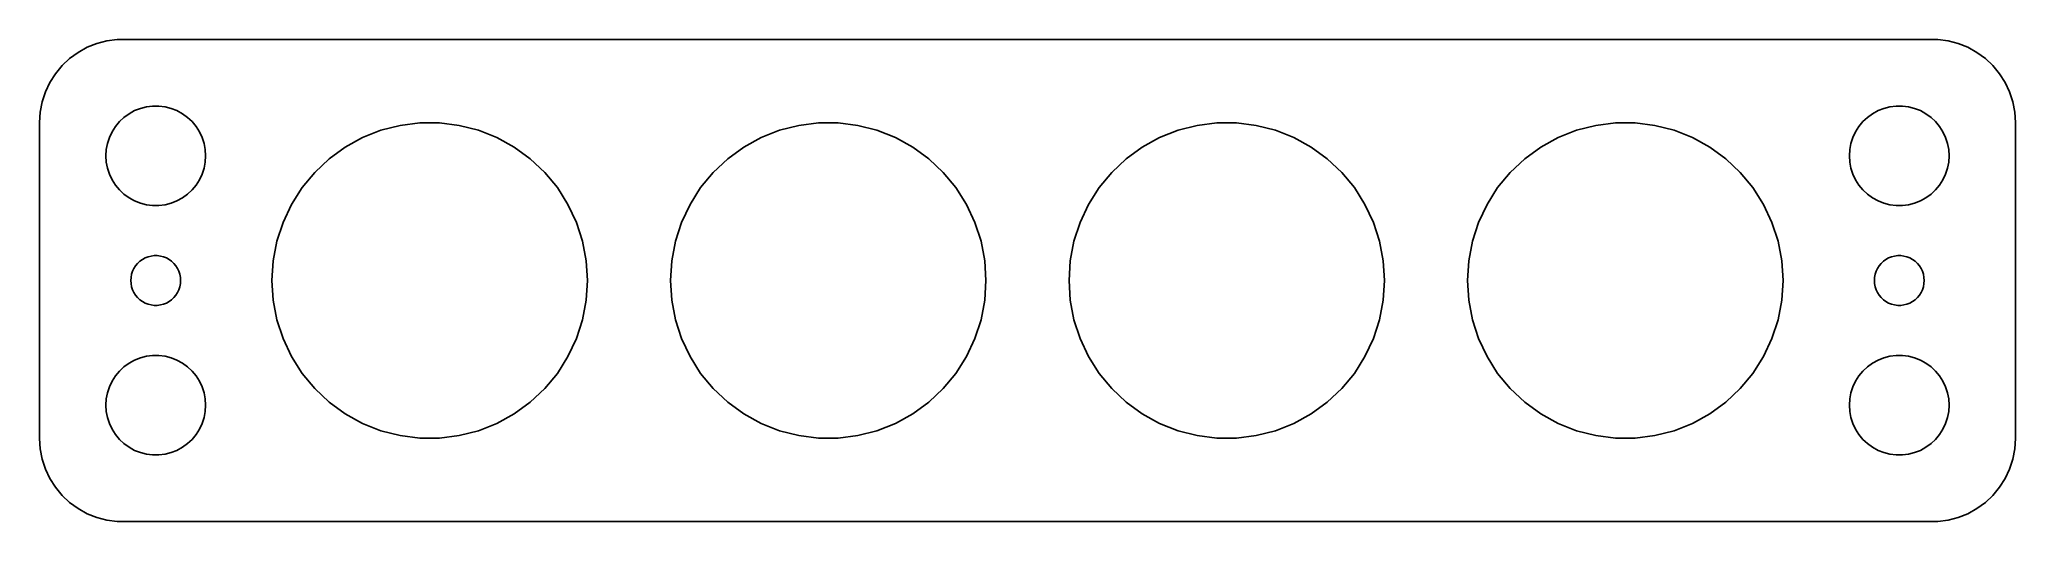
# Model space of a CAD drawing. Header units: metres. Extents: x -60 to 60, y 25 to 53.
import ezdxf

# ---------------------------------------------------------------- set-up
doc = ezdxf.new("R2010")
doc.units = ezdxf.units.M

msp = doc.modelspace()

# ---------------------------------------------------------------- linework, layer by layer
for p, q in [((-57.1791, 52.7216), (-57.6871, 52.3526)), ((-56.6289, 53.0241), (-57.1791, 52.7216)), ((-56.0451, 53.2553), (-56.6289, 53.0241)), ((-55.4369, 53.4114), (-56.0451, 53.2553)), ((-54.8139, 53.4901), (-55.4369, 53.4114)), ((54.8139, 53.4901), (-54.8139, 53.4901)), ((55.4369, 53.4114), (54.8139, 53.4901)), ((56.0451, 53.2553), (55.4369, 53.4114)), ((56.6289, 53.0241), (56.0451, 53.2553)), ((57.1791, 52.7216), (56.6289, 53.0241)), ((57.6871, 52.3526), (57.1791, 52.7216)), ((-58.5451, 51.4389), (-58.8815, 50.9088)), ((-58.1448, 51.9227), (-58.5451, 51.4389)), ((-57.6871, 52.3526), (-58.1448, 51.9227)), ((58.1448, 51.9227), (57.6871, 52.3526)), ((58.5451, 51.4389), (58.1448, 51.9227)), ((58.8815, 50.9088), (58.5451, 51.4389)), ((-59.1489, 50.3406), (-59.3429, 49.7434)), ((-58.8815, 50.9088), (-59.1489, 50.3406)), ((59.1489, 50.3406), (58.8815, 50.9088)), ((59.3429, 49.7434), (59.1489, 50.3406)), ((-59.4606, 49.1267), (-59.5, 48.5)), ((-59.3429, 49.7434), (-59.4606, 49.1267)), ((-54.6869, 48.5536), (-54.4123, 48.8115)), ((-54.4123, 48.8115), (-54.1075, 49.033)), ((-54.1075, 49.033), (-53.7773, 49.2145)), ((-53.7773, 49.2145), (-53.427, 49.3532)), ((-53.427, 49.3532), (-53.0621, 49.4469)), ((-53.0621, 49.4469), (-52.6884, 49.4941)), ((-52.6884, 49.4941), (-52.3116, 49.4941)), ((-52.3116, 49.4941), (-51.9379, 49.4469)), ((-51.9379, 49.4469), (-51.5729, 49.3532)), ((-51.5729, 49.3532), (-51.2227, 49.2145)), ((-51.2227, 49.2145), (-50.8925, 49.033)), ((-50.8925, 49.033), (-50.5877, 48.8115)), ((-50.5877, 48.8115), (-50.3131, 48.5536)), ((50.3131, 48.5536), (50.5877, 48.8115)), ((50.5877, 48.8115), (50.8925, 49.033)), ((50.8925, 49.033), (51.2227, 49.2145)), ((51.2227, 49.2145), (51.5729, 49.3532)), ((51.5729, 49.3532), (51.9379, 49.4469)), ((51.9379, 49.4469), (52.3116, 49.4941)), ((52.3116, 49.4941), (52.6884, 49.4941)), ((52.6884, 49.4941), (53.0621, 49.4469)), ((53.0621, 49.4469), (53.427, 49.3532)), ((53.427, 49.3532), (53.7773, 49.2145)), ((53.7773, 49.2145), (54.1075, 49.033)), ((54.1075, 49.033), (54.4123, 48.8115)), ((54.4123, 48.8115), (54.6869, 48.5536)), ((59.4606, 49.1267), (59.3429, 49.7434)), ((59.5, 48.5), (59.4606, 49.1267)), ((-59.5, 48.5), (-59.5, 29.5)), ((-55.4057, 47.2461), (-55.2893, 47.6044)), ((-55.2893, 47.6044), (-55.1289, 47.9453)), ((-55.1289, 47.9453), (-54.927, 48.2634)), ((-54.927, 48.2634), (-54.6869, 48.5536)), ((-50.3131, 48.5536), (-50.0729, 48.2634)), ((-50.0729, 48.2634), (-49.8711, 47.9453)), ((-49.8711, 47.9453), (-49.7107, 47.6044)), ((-49.7107, 47.6044), (-49.5942, 47.2461)), ((-40.0449, 47.5959), (-38.9357, 48.035)), ((-38.9357, 48.035), (-37.7801, 48.3317)), ((-37.7801, 48.3317), (-36.5965, 48.4812)), ((-36.5965, 48.4812), (-35.4035, 48.4812)), ((-35.4035, 48.4812), (-34.2199, 48.3317)), ((-34.2199, 48.3317), (-33.0643, 48.035)), ((-33.0643, 48.035), (-31.9551, 47.5959)), ((-16.0449, 47.5959), (-14.9357, 48.035)), ((-14.9357, 48.035), (-13.7801, 48.3317)), ((-13.7801, 48.3317), (-12.5965, 48.4812)), ((-12.5965, 48.4812), (-11.4035, 48.4812)), ((-11.4035, 48.4812), (-10.2199, 48.3317)), ((-10.2199, 48.3317), (-9.06433, 48.035)), ((-9.06433, 48.035), (-7.95509, 47.5959)), ((7.95509, 47.5959), (9.06433, 48.035)), ((9.06433, 48.035), (10.2199, 48.3317)), ((10.2199, 48.3317), (11.4035, 48.4812)), ((11.4035, 48.4812), (12.5965, 48.4812)), ((12.5965, 48.4812), (13.7801, 48.3317)), ((13.7801, 48.3317), (14.9357, 48.035)), ((14.9357, 48.035), (16.0449, 47.5959)), ((31.9551, 47.5959), (33.0643, 48.035)), ((33.0643, 48.035), (34.2199, 48.3317)), ((34.2199, 48.3317), (35.4035, 48.4812)), ((35.4035, 48.4812), (36.5965, 48.4812)), ((36.5965, 48.4812), (37.7801, 48.3317)), ((37.7801, 48.3317), (38.9357, 48.035)), ((38.9357, 48.035), (40.0449, 47.5959)), ((49.5942, 47.2461), (49.7107, 47.6044)), ((49.7107, 47.6044), (49.8711, 47.9453)), ((49.8711, 47.9453), (50.0729, 48.2634)), ((50.0729, 48.2634), (50.3131, 48.5536)), ((54.6869, 48.5536), (54.927, 48.2634)), ((54.927, 48.2634), (55.1289, 47.9453)), ((55.1289, 47.9453), (55.2893, 47.6044)), ((55.2893, 47.6044), (55.4057, 47.2461)), ((59.5, 29.5), (59.5, 48.5)), ((-55.5, 46.5), (-55.4763, 46.876)), ((-55.4763, 46.124), (-55.5, 46.5)), ((-55.4763, 46.876), (-55.4057, 47.2461)), ((-49.5942, 47.2461), (-49.5237, 46.876)), ((-49.5237, 46.876), (-49.5, 46.5)), ((-49.5, 46.5), (-49.5237, 46.124)), ((-42.0555, 46.3199), (-41.0903, 47.0211)), ((-41.0903, 47.0211), (-40.0449, 47.5959)), ((-31.9551, 47.5959), (-30.9096, 47.0211)), ((-30.9096, 47.0211), (-29.9445, 46.3199)), ((-18.0555, 46.3199), (-17.0903, 47.0211)), ((-17.0903, 47.0211), (-16.0449, 47.5959)), ((-7.95509, 47.5959), (-6.90964, 47.0211)), ((-6.90964, 47.0211), (-5.94446, 46.3199)), ((5.94446, 46.3199), (6.90964, 47.0211)), ((6.90964, 47.0211), (7.95509, 47.5959)), ((16.0449, 47.5959), (17.0903, 47.0211)), ((17.0903, 47.0211), (18.0555, 46.3199)), ((29.9445, 46.3199), (30.9096, 47.0211)), ((30.9096, 47.0211), (31.9551, 47.5959)), ((40.0449, 47.5959), (41.0903, 47.0211)), ((41.0903, 47.0211), (42.0555, 46.3199)), ((49.5, 46.5), (49.5237, 46.876)), ((49.5237, 46.124), (49.5, 46.5)), ((49.5237, 46.876), (49.5942, 47.2461)), ((55.4057, 47.2461), (55.4763, 46.876)), ((55.4763, 46.876), (55.5, 46.5)), ((55.5, 46.5), (55.4763, 46.124)), ((-55.4057, 45.7539), (-55.4763, 46.124)), ((-55.2893, 45.3956), (-55.4057, 45.7539)), ((-55.1289, 45.0547), (-55.2893, 45.3956)), ((-49.7107, 45.3956), (-49.8711, 45.0547)), ((-49.5942, 45.7539), (-49.7107, 45.3956)), ((-49.5237, 46.124), (-49.5942, 45.7539)), ((-43.6857, 44.584), (-42.9252, 45.5032)), ((-42.9252, 45.5032), (-42.0555, 46.3199)), ((-29.9445, 46.3199), (-29.0748, 45.5032)), ((-29.0748, 45.5032), (-28.3143, 44.584)), ((-19.6857, 44.584), (-18.9252, 45.5032)), ((-18.9252, 45.5032), (-18.0555, 46.3199)), ((-5.94446, 46.3199), (-5.07478, 45.5032)), ((-5.07478, 45.5032), (-4.31433, 44.584)), ((4.31433, 44.584), (5.07478, 45.5032)), ((5.07478, 45.5032), (5.94446, 46.3199)), ((18.0555, 46.3199), (18.9252, 45.5032)), ((18.9252, 45.5032), (19.6857, 44.584)), ((28.3143, 44.584), (29.0748, 45.5032)), ((29.0748, 45.5032), (29.9445, 46.3199)), ((42.0555, 46.3199), (42.9252, 45.5032)), ((42.9252, 45.5032), (43.6857, 44.584)), ((49.5942, 45.7539), (49.5237, 46.124)), ((49.7107, 45.3956), (49.5942, 45.7539)), ((49.8711, 45.0547), (49.7107, 45.3956)), ((55.2893, 45.3956), (55.1289, 45.0547)), ((55.4057, 45.7539), (55.2893, 45.3956)), ((55.4763, 46.124), (55.4057, 45.7539)), ((-54.927, 44.7366), (-55.1289, 45.0547)), ((-54.6869, 44.4464), (-54.927, 44.7366)), ((-54.4123, 44.1884), (-54.6869, 44.4464)), ((-54.1075, 43.967), (-54.4123, 44.1884)), ((-50.5877, 44.1884), (-50.8925, 43.967)), ((-50.3131, 44.4464), (-50.5877, 44.1884)), ((-50.0729, 44.7366), (-50.3131, 44.4464)), ((-49.8711, 45.0547), (-50.0729, 44.7366)), ((-44.3249, 43.5766), (-43.6857, 44.584)), ((-28.3143, 44.584), (-27.6751, 43.5766)), ((-20.3249, 43.5766), (-19.6857, 44.584)), ((-4.31433, 44.584), (-3.67508, 43.5766)), ((3.67508, 43.5766), (4.31433, 44.584)), ((19.6857, 44.584), (20.3249, 43.5766)), ((27.6751, 43.5766), (28.3143, 44.584)), ((43.6857, 44.584), (44.3249, 43.5766)), ((50.0729, 44.7366), (49.8711, 45.0547)), ((50.3131, 44.4464), (50.0729, 44.7366)), ((50.5877, 44.1884), (50.3131, 44.4464)), ((50.8925, 43.967), (50.5877, 44.1884)), ((54.4123, 44.1884), (54.1075, 43.967)), ((54.6869, 44.4464), (54.4123, 44.1884)), ((54.927, 44.7366), (54.6869, 44.4464)), ((55.1289, 45.0547), (54.927, 44.7366)), ((-53.7773, 43.7855), (-54.1075, 43.967)), ((-53.427, 43.6468), (-53.7773, 43.7855)), ((-53.0621, 43.5531), (-53.427, 43.6468)), ((-52.6884, 43.5059), (-53.0621, 43.5531)), ((-52.3116, 43.5059), (-52.6884, 43.5059)), ((-51.9379, 43.5531), (-52.3116, 43.5059)), ((-51.5729, 43.6468), (-51.9379, 43.5531)), ((-51.2227, 43.7855), (-51.5729, 43.6468)), ((-50.8925, 43.967), (-51.2227, 43.7855)), ((-44.8329, 42.4972), (-44.3249, 43.5766)), ((-27.6751, 43.5766), (-27.1671, 42.4972)), ((-20.8329, 42.4972), (-20.3249, 43.5766)), ((-3.67508, 43.5766), (-3.16711, 42.4972)), ((3.16711, 42.4972), (3.67508, 43.5766)), ((20.3249, 43.5766), (20.8329, 42.4972)), ((27.1671, 42.4972), (27.6751, 43.5766)), ((44.3249, 43.5766), (44.8329, 42.4972)), ((51.2227, 43.7855), (50.8925, 43.967)), ((51.5729, 43.6468), (51.2227, 43.7855)), ((51.9379, 43.5531), (51.5729, 43.6468)), ((52.3116, 43.5059), (51.9379, 43.5531)), ((52.6884, 43.5059), (52.3116, 43.5059)), ((53.0621, 43.5531), (52.6884, 43.5059)), ((53.427, 43.6468), (53.0621, 43.5531)), ((53.7773, 43.7855), (53.427, 43.6468)), ((54.1075, 43.967), (53.7773, 43.7855)), ((-45.2015, 41.3625), (-44.8329, 42.4972)), ((-27.1671, 42.4972), (-26.7984, 41.3625)), ((-21.2015, 41.3625), (-20.8329, 42.4972)), ((-3.16711, 42.4972), (-2.79845, 41.3625)), ((2.79845, 41.3625), (3.16711, 42.4972)), ((20.8329, 42.4972), (21.2015, 41.3625)), ((26.7984, 41.3625), (27.1671, 42.4972)), ((44.8329, 42.4972), (45.2015, 41.3625)), ((-52.9635, 40.4266), (-52.7811, 40.4734)), ((-52.7811, 40.4734), (-52.5942, 40.497)), ((-52.5942, 40.497), (-52.4058, 40.497)), ((-52.4058, 40.497), (-52.2189, 40.4734)), ((-52.2189, 40.4734), (-52.0365, 40.4266)), ((-45.4251, 40.1907), (-45.2015, 41.3625)), ((-26.7984, 41.3625), (-26.5749, 40.1907)), ((-21.4251, 40.1907), (-21.2015, 41.3625)), ((-2.79845, 41.3625), (-2.57491, 40.1907)), ((2.57491, 40.1907), (2.79845, 41.3625)), ((21.2015, 41.3625), (21.4251, 40.1907)), ((26.5749, 40.1907), (26.7984, 41.3625)), ((45.2015, 41.3625), (45.4251, 40.1907)), ((52.0365, 40.4266), (52.2189, 40.4734)), ((52.2189, 40.4734), (52.4058, 40.497)), ((52.4058, 40.497), (52.5942, 40.497)), ((52.5942, 40.497), (52.7811, 40.4734)), ((52.7811, 40.4734), (52.9635, 40.4266)), ((-53.9882, 39.188), (-53.9529, 39.373)), ((-53.9529, 39.373), (-53.8947, 39.5522)), ((-53.8947, 39.5522), (-53.8145, 39.7226)), ((-53.8145, 39.7226), (-53.7135, 39.8817)), ((-53.7135, 39.8817), (-53.5934, 40.0268)), ((-53.5934, 40.0268), (-53.4561, 40.1558)), ((-53.4561, 40.1558), (-53.3037, 40.2665)), ((-53.3037, 40.2665), (-53.1387, 40.3572)), ((-53.1387, 40.3572), (-52.9635, 40.4266)), ((-52.0365, 40.4266), (-51.8613, 40.3572)), ((-51.8613, 40.3572), (-51.6963, 40.2665)), ((-51.6963, 40.2665), (-51.5439, 40.1558)), ((-51.5439, 40.1558), (-51.4065, 40.0268)), ((-51.4065, 40.0268), (-51.2865, 39.8817)), ((-51.2865, 39.8817), (-51.1855, 39.7226)), ((-51.1855, 39.7226), (-51.1053, 39.5522)), ((-51.1053, 39.5522), (-51.0471, 39.373)), ((-51.0471, 39.373), (-51.0118, 39.188)), ((-45.5, 39), (-45.4251, 40.1907)), ((-26.5749, 40.1907), (-26.5, 39)), ((-21.5, 39), (-21.4251, 40.1907)), ((-2.57491, 40.1907), (-2.5, 39)), ((2.5, 39), (2.57491, 40.1907)), ((21.4251, 40.1907), (21.5, 39)), ((26.5, 39), (26.5749, 40.1907)), ((45.4251, 40.1907), (45.5, 39)), ((51.0118, 39.188), (51.0471, 39.373)), ((51.0471, 39.373), (51.1053, 39.5522)), ((51.1053, 39.5522), (51.1855, 39.7226)), ((51.1855, 39.7226), (51.2865, 39.8817)), ((51.2865, 39.8817), (51.4065, 40.0268)), ((51.4065, 40.0268), (51.5439, 40.1558)), ((51.5439, 40.1558), (51.6963, 40.2665)), ((51.6963, 40.2665), (51.8613, 40.3572)), ((51.8613, 40.3572), (52.0365, 40.4266)), ((52.9635, 40.4266), (53.1387, 40.3572)), ((53.1387, 40.3572), (53.3037, 40.2665)), ((53.3037, 40.2665), (53.4561, 40.1558)), ((53.4561, 40.1558), (53.5934, 40.0268)), ((53.5934, 40.0268), (53.7135, 39.8817)), ((53.7135, 39.8817), (53.8145, 39.7226)), ((53.8145, 39.7226), (53.8947, 39.5522)), ((53.8947, 39.5522), (53.9529, 39.373)), ((53.9529, 39.373), (53.9882, 39.188)), ((-54, 39), (-53.9882, 39.188)), ((-53.9882, 38.812), (-54, 39)), ((-53.9529, 38.627), (-53.9882, 38.812)), ((-53.8947, 38.4478), (-53.9529, 38.627)), ((-53.8145, 38.2774), (-53.8947, 38.4478)), ((-53.7135, 38.1183), (-53.8145, 38.2774)), ((-53.5934, 37.9732), (-53.7135, 38.1183)), ((-51.2865, 38.1183), (-51.4065, 37.9732)), ((-51.1855, 38.2774), (-51.2865, 38.1183)), ((-51.1053, 38.4478), (-51.1855, 38.2774)), ((-51.0471, 38.627), (-51.1053, 38.4478)), ((-51.0118, 38.812), (-51.0471, 38.627)), ((-51.0118, 39.188), (-51, 39)), ((-51, 39), (-51.0118, 38.812)), ((-45.4251, 37.8093), (-45.5, 39)), ((-26.5, 39), (-26.5749, 37.8093)), ((-21.4251, 37.8093), (-21.5, 39)), ((-2.5, 39), (-2.57491, 37.8093)), ((2.57491, 37.8093), (2.5, 39)), ((21.5, 39), (21.4251, 37.8093)), ((26.5749, 37.8093), (26.5, 39)), ((45.5, 39), (45.4251, 37.8093)), ((51, 39), (51.0118, 39.188)), ((51.0118, 38.812), (51, 39)), ((51.0471, 38.627), (51.0118, 38.812)), ((51.1053, 38.4478), (51.0471, 38.627)), ((51.1855, 38.2774), (51.1053, 38.4478)), ((51.2865, 38.1183), (51.1855, 38.2774)), ((51.4065, 37.9732), (51.2865, 38.1183)), ((53.7135, 38.1183), (53.5934, 37.9732)), ((53.8145, 38.2774), (53.7135, 38.1183)), ((53.8947, 38.4478), (53.8145, 38.2774)), ((53.9529, 38.627), (53.8947, 38.4478)), ((53.9882, 38.812), (53.9529, 38.627)), ((53.9882, 39.188), (54, 39)), ((54, 39), (53.9882, 38.812)), ((-53.4561, 37.8442), (-53.5934, 37.9732)), ((-53.3037, 37.7335), (-53.4561, 37.8442)), ((-53.1387, 37.6428), (-53.3037, 37.7335)), ((-52.9635, 37.5734), (-53.1387, 37.6428)), ((-52.7811, 37.5266), (-52.9635, 37.5734)), ((-52.5942, 37.503), (-52.7811, 37.5266)), ((-52.4058, 37.503), (-52.5942, 37.503)), ((-52.2189, 37.5266), (-52.4058, 37.503)), ((-52.0365, 37.5734), (-52.2189, 37.5266)), ((-51.8613, 37.6428), (-52.0365, 37.5734)), ((-51.6963, 37.7335), (-51.8613, 37.6428)), ((-51.5439, 37.8442), (-51.6963, 37.7335)), ((-51.4065, 37.9732), (-51.5439, 37.8442)), ((-45.2015, 36.6375), (-45.4251, 37.8093)), ((-26.5749, 37.8093), (-26.7984, 36.6375)), ((-21.2015, 36.6375), (-21.4251, 37.8093)), ((-2.57491, 37.8093), (-2.79845, 36.6375)), ((2.79845, 36.6375), (2.57491, 37.8093)), ((21.4251, 37.8093), (21.2015, 36.6375)), ((26.7984, 36.6375), (26.5749, 37.8093)), ((45.4251, 37.8093), (45.2015, 36.6375)), ((51.5439, 37.8442), (51.4065, 37.9732)), ((51.6963, 37.7335), (51.5439, 37.8442)), ((51.8613, 37.6428), (51.6963, 37.7335)), ((52.0365, 37.5734), (51.8613, 37.6428)), ((52.2189, 37.5266), (52.0365, 37.5734)), ((52.4058, 37.503), (52.2189, 37.5266)), ((52.5942, 37.503), (52.4058, 37.503)), ((52.7811, 37.5266), (52.5942, 37.503)), ((52.9635, 37.5734), (52.7811, 37.5266)), ((53.1387, 37.6428), (52.9635, 37.5734)), ((53.3037, 37.7335), (53.1387, 37.6428)), ((53.4561, 37.8442), (53.3037, 37.7335)), ((53.5934, 37.9732), (53.4561, 37.8442)), ((-44.8329, 35.5028), (-45.2015, 36.6375)), ((-26.7984, 36.6375), (-27.1671, 35.5028)), ((-20.8329, 35.5028), (-21.2015, 36.6375)), ((-2.79845, 36.6375), (-3.16711, 35.5028)), ((3.16711, 35.5028), (2.79845, 36.6375)), ((21.2015, 36.6375), (20.8329, 35.5028)), ((27.1671, 35.5028), (26.7984, 36.6375)), ((45.2015, 36.6375), (44.8329, 35.5028)), ((-44.3249, 34.4234), (-44.8329, 35.5028)), ((-27.1671, 35.5028), (-27.6751, 34.4234)), ((-20.3249, 34.4234), (-20.8329, 35.5028)), ((-3.16711, 35.5028), (-3.67508, 34.4234)), ((3.67508, 34.4234), (3.16711, 35.5028)), ((20.8329, 35.5028), (20.3249, 34.4234)), ((27.6751, 34.4234), (27.1671, 35.5028)), ((44.8329, 35.5028), (44.3249, 34.4234)), ((-54.927, 33.2634), (-54.6869, 33.5536)), ((-54.6869, 33.5536), (-54.4123, 33.8116)), ((-54.4123, 33.8116), (-54.1075, 34.033)), ((-54.1075, 34.033), (-53.7773, 34.2145)), ((-53.7773, 34.2145), (-53.427, 34.3532)), ((-53.427, 34.3532), (-53.0621, 34.4469)), ((-53.0621, 34.4469), (-52.6884, 34.4941)), ((-52.6884, 34.4941), (-52.3116, 34.4941)), ((-52.3116, 34.4941), (-51.9379, 34.4469)), ((-51.9379, 34.4469), (-51.5729, 34.3532)), ((-51.5729, 34.3532), (-51.2227, 34.2145)), ((-51.2227, 34.2145), (-50.8925, 34.033)), ((-50.8925, 34.033), (-50.5877, 33.8116)), ((-50.5877, 33.8116), (-50.3131, 33.5536)), ((-50.3131, 33.5536), (-50.0729, 33.2634)), ((-43.6857, 33.416), (-44.3249, 34.4234)), ((-42.9252, 32.4968), (-43.6857, 33.416)), ((-28.3143, 33.416), (-29.0748, 32.4968)), ((-27.6751, 34.4234), (-28.3143, 33.416)), ((-19.6857, 33.416), (-20.3249, 34.4234)), ((-18.9252, 32.4968), (-19.6857, 33.416)), ((-4.31433, 33.416), (-5.07478, 32.4968)), ((-3.67508, 34.4234), (-4.31433, 33.416)), ((4.31433, 33.416), (3.67508, 34.4234)), ((5.07478, 32.4968), (4.31433, 33.416)), ((19.6857, 33.416), (18.9252, 32.4968)), ((20.3249, 34.4234), (19.6857, 33.416)), ((28.3143, 33.416), (27.6751, 34.4234)), ((29.0748, 32.4968), (28.3143, 33.416)), ((43.6857, 33.416), (42.9252, 32.4968)), ((44.3249, 34.4234), (43.6857, 33.416)), ((50.0729, 33.2634), (50.3131, 33.5536)), ((50.3131, 33.5536), (50.5877, 33.8116)), ((50.5877, 33.8116), (50.8925, 34.033)), ((50.8925, 34.033), (51.2227, 34.2145)), ((51.2227, 34.2145), (51.5729, 34.3532)), ((51.5729, 34.3532), (51.9379, 34.4469)), ((51.9379, 34.4469), (52.3116, 34.4941)), ((52.3116, 34.4941), (52.6884, 34.4941)), ((52.6884, 34.4941), (53.0621, 34.4469)), ((53.0621, 34.4469), (53.427, 34.3532)), ((53.427, 34.3532), (53.7773, 34.2145)), ((53.7773, 34.2145), (54.1075, 34.033)), ((54.1075, 34.033), (54.4123, 33.8116)), ((54.4123, 33.8116), (54.6869, 33.5536)), ((54.6869, 33.5536), (54.927, 33.2634)), ((-55.4763, 31.876), (-55.4057, 32.2461)), ((-55.4057, 32.2461), (-55.2893, 32.6044)), ((-55.2893, 32.6044), (-55.1289, 32.9453)), ((-55.1289, 32.9453), (-54.927, 33.2634)), ((-50.0729, 33.2634), (-49.8711, 32.9453)), ((-49.8711, 32.9453), (-49.7107, 32.6044)), ((-49.7107, 32.6044), (-49.5942, 32.2461)), ((-49.5942, 32.2461), (-49.5237, 31.876)), ((-42.0555, 31.6801), (-42.9252, 32.4968)), ((-29.0748, 32.4968), (-29.9445, 31.6801)), ((-18.0555, 31.6801), (-18.9252, 32.4968)), ((-5.07478, 32.4968), (-5.94446, 31.6801)), ((5.94446, 31.6801), (5.07478, 32.4968)), ((18.9252, 32.4968), (18.0555, 31.6801)), ((29.9445, 31.6801), (29.0748, 32.4968)), ((42.9252, 32.4968), (42.0555, 31.6801)), ((49.5237, 31.876), (49.5942, 32.2461)), ((49.5942, 32.2461), (49.7107, 32.6044)), ((49.7107, 32.6044), (49.8711, 32.9453)), ((49.8711, 32.9453), (50.0729, 33.2634)), ((54.927, 33.2634), (55.1289, 32.9453)), ((55.1289, 32.9453), (55.2893, 32.6044)), ((55.2893, 32.6044), (55.4057, 32.2461)), ((55.4057, 32.2461), (55.4763, 31.876)), ((-55.5, 31.5), (-55.4763, 31.876)), ((-55.4763, 31.124), (-55.5, 31.5)), ((-55.4057, 30.7539), (-55.4763, 31.124)), ((-49.5237, 31.124), (-49.5942, 30.7539)), ((-49.5237, 31.876), (-49.5, 31.5)), ((-49.5, 31.5), (-49.5237, 31.124)), ((-41.0903, 30.9789), (-42.0555, 31.6801)), ((-40.0449, 30.4041), (-41.0903, 30.9789)), ((-30.9096, 30.9789), (-31.9551, 30.4041)), ((-29.9445, 31.6801), (-30.9096, 30.9789)), ((-17.0903, 30.9789), (-18.0555, 31.6801)), ((-16.0449, 30.4041), (-17.0903, 30.9789)), ((-6.90964, 30.9789), (-7.95509, 30.4041)), ((-5.94446, 31.6801), (-6.90964, 30.9789)), ((6.90964, 30.9789), (5.94446, 31.6801)), ((7.95509, 30.4041), (6.90964, 30.9789)), ((17.0903, 30.9789), (16.0449, 30.4041)), ((18.0555, 31.6801), (17.0903, 30.9789)), ((30.9096, 30.9789), (29.9445, 31.6801)), ((31.9551, 30.4041), (30.9096, 30.9789)), ((41.0903, 30.9789), (40.0449, 30.4041)), ((42.0555, 31.6801), (41.0903, 30.9789)), ((49.5, 31.5), (49.5237, 31.876)), ((49.5237, 31.124), (49.5, 31.5)), ((49.5942, 30.7539), (49.5237, 31.124)), ((55.4763, 31.124), (55.4057, 30.7539)), ((55.4763, 31.876), (55.5, 31.5)), ((55.5, 31.5), (55.4763, 31.124)), ((-55.2893, 30.3956), (-55.4057, 30.7539)), ((-55.1289, 30.0547), (-55.2893, 30.3956)), ((-54.927, 29.7366), (-55.1289, 30.0547)), ((-49.8711, 30.0547), (-50.0729, 29.7366)), ((-49.7107, 30.3956), (-49.8711, 30.0547)), ((-49.5942, 30.7539), (-49.7107, 30.3956)), ((-38.9357, 29.965), (-40.0449, 30.4041)), ((-37.7801, 29.6683), (-38.9357, 29.965)), ((-33.0643, 29.965), (-34.2199, 29.6683)), ((-31.9551, 30.4041), (-33.0643, 29.965)), ((-14.9357, 29.965), (-16.0449, 30.4041)), ((-13.7801, 29.6683), (-14.9357, 29.965)), ((-9.06433, 29.965), (-10.2199, 29.6683)), ((-7.95509, 30.4041), (-9.06433, 29.965)), ((9.06433, 29.965), (7.95509, 30.4041)), ((10.2199, 29.6683), (9.06433, 29.965)), ((14.9357, 29.965), (13.7801, 29.6683)), ((16.0449, 30.4041), (14.9357, 29.965)), ((33.0643, 29.965), (31.9551, 30.4041)), ((34.2199, 29.6683), (33.0643, 29.965)), ((38.9357, 29.965), (37.7801, 29.6683)), ((40.0449, 30.4041), (38.9357, 29.965)), ((49.7107, 30.3956), (49.5942, 30.7539)), ((49.8711, 30.0547), (49.7107, 30.3956)), ((50.0729, 29.7366), (49.8711, 30.0547)), ((55.1289, 30.0547), (54.927, 29.7366)), ((55.2893, 30.3956), (55.1289, 30.0547)), ((55.4057, 30.7539), (55.2893, 30.3956)), ((-59.5, 29.5), (-59.4606, 28.8733)), ((-59.4606, 28.8733), (-59.3429, 28.2566)), ((-54.6869, 29.4464), (-54.927, 29.7366)), ((-54.4123, 29.1885), (-54.6869, 29.4464)), ((-54.1075, 28.967), (-54.4123, 29.1885)), ((-53.7773, 28.7855), (-54.1075, 28.967)), ((-53.427, 28.6468), (-53.7773, 28.7855)), ((-53.0621, 28.5531), (-53.427, 28.6468)), ((-51.5729, 28.6468), (-51.9379, 28.5531)), ((-51.2227, 28.7855), (-51.5729, 28.6468)), ((-50.8925, 28.967), (-51.2227, 28.7855)), ((-50.5877, 29.1885), (-50.8925, 28.967)), ((-50.3131, 29.4464), (-50.5877, 29.1885)), ((-50.0729, 29.7366), (-50.3131, 29.4464)), ((-36.5965, 29.5188), (-37.7801, 29.6683)), ((-35.4035, 29.5188), (-36.5965, 29.5188)), ((-34.2199, 29.6683), (-35.4035, 29.5188)), ((-12.5965, 29.5188), (-13.7801, 29.6683)), ((-11.4035, 29.5188), (-12.5965, 29.5188)), ((-10.2199, 29.6683), (-11.4035, 29.5188)), ((11.4035, 29.5188), (10.2199, 29.6683)), ((12.5965, 29.5188), (11.4035, 29.5188)), ((13.7801, 29.6683), (12.5965, 29.5188)), ((35.4035, 29.5188), (34.2199, 29.6683)), ((36.5965, 29.5188), (35.4035, 29.5188)), ((37.7801, 29.6683), (36.5965, 29.5188)), ((50.3131, 29.4464), (50.0729, 29.7366)), ((50.5877, 29.1885), (50.3131, 29.4464)), ((50.8925, 28.967), (50.5877, 29.1885)), ((51.2227, 28.7855), (50.8925, 28.967)), ((51.5729, 28.6468), (51.2227, 28.7855)), ((51.9379, 28.5531), (51.5729, 28.6468)), ((53.427, 28.6468), (53.0621, 28.5531)), ((53.7773, 28.7855), (53.427, 28.6468)), ((54.1075, 28.967), (53.7773, 28.7855)), ((54.4123, 29.1885), (54.1075, 28.967)), ((54.6869, 29.4464), (54.4123, 29.1885)), ((54.927, 29.7366), (54.6869, 29.4464)), ((59.3429, 28.2566), (59.4606, 28.8733)), ((59.4606, 28.8733), (59.5, 29.5)), ((-59.3429, 28.2566), (-59.1489, 27.6594)), ((-59.1489, 27.6594), (-58.8815, 27.0912)), ((-52.6884, 28.5059), (-53.0621, 28.5531)), ((-52.3116, 28.5059), (-52.6884, 28.5059)), ((-51.9379, 28.5531), (-52.3116, 28.5059)), ((52.3116, 28.5059), (51.9379, 28.5531)), ((52.6884, 28.5059), (52.3116, 28.5059)), ((53.0621, 28.5531), (52.6884, 28.5059)), ((58.8815, 27.0912), (59.1489, 27.6594)), ((59.1489, 27.6594), (59.3429, 28.2566)), ((-58.8815, 27.0912), (-58.5451, 26.5611)), ((-58.5451, 26.5611), (-58.1448, 26.0773)), ((58.1448, 26.0773), (58.5451, 26.5611)), ((58.5451, 26.5611), (58.8815, 27.0912)), ((-58.1448, 26.0773), (-57.6871, 25.6474)), ((-57.6871, 25.6474), (-57.1791, 25.2784)), ((-57.1791, 25.2784), (-56.6289, 24.9759)), ((56.6289, 24.9759), (57.1791, 25.2784)), ((57.1791, 25.2784), (57.6871, 25.6474)), ((57.6871, 25.6474), (58.1448, 26.0773)), ((-56.6289, 24.9759), (-56.0451, 24.7447)), ((-56.0451, 24.7447), (-55.4369, 24.5886)), ((-55.4369, 24.5886), (-54.8139, 24.5099)), ((-54.8139, 24.5099), (54.8139, 24.5099)), ((54.8139, 24.5099), (55.4369, 24.5886)), ((55.4369, 24.5886), (56.0451, 24.7447)), ((56.0451, 24.7447), (56.6289, 24.9759))]:
    msp.add_line(p, q)

doc.saveas('drawing.dxf')
